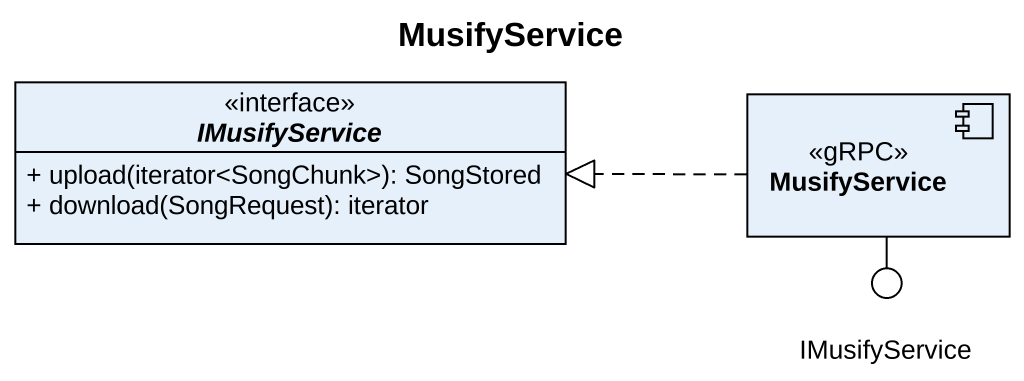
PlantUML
@startuml
title MusifyService
allowmixing
hide circle
hide empty members
skinparam classAttributeIconSize 0
interface IMusifyService <<interface>> {
  + upload(iterator<SongChunk>): SongStored
  + download(SongRequest): iterator
}
component MusifyService <<gRPC>>
() "IMusifyService" as IMusifyService_2
MusifyService -- IMusifyService_2
MusifyService .left.|> IMusifyService
@enduml
